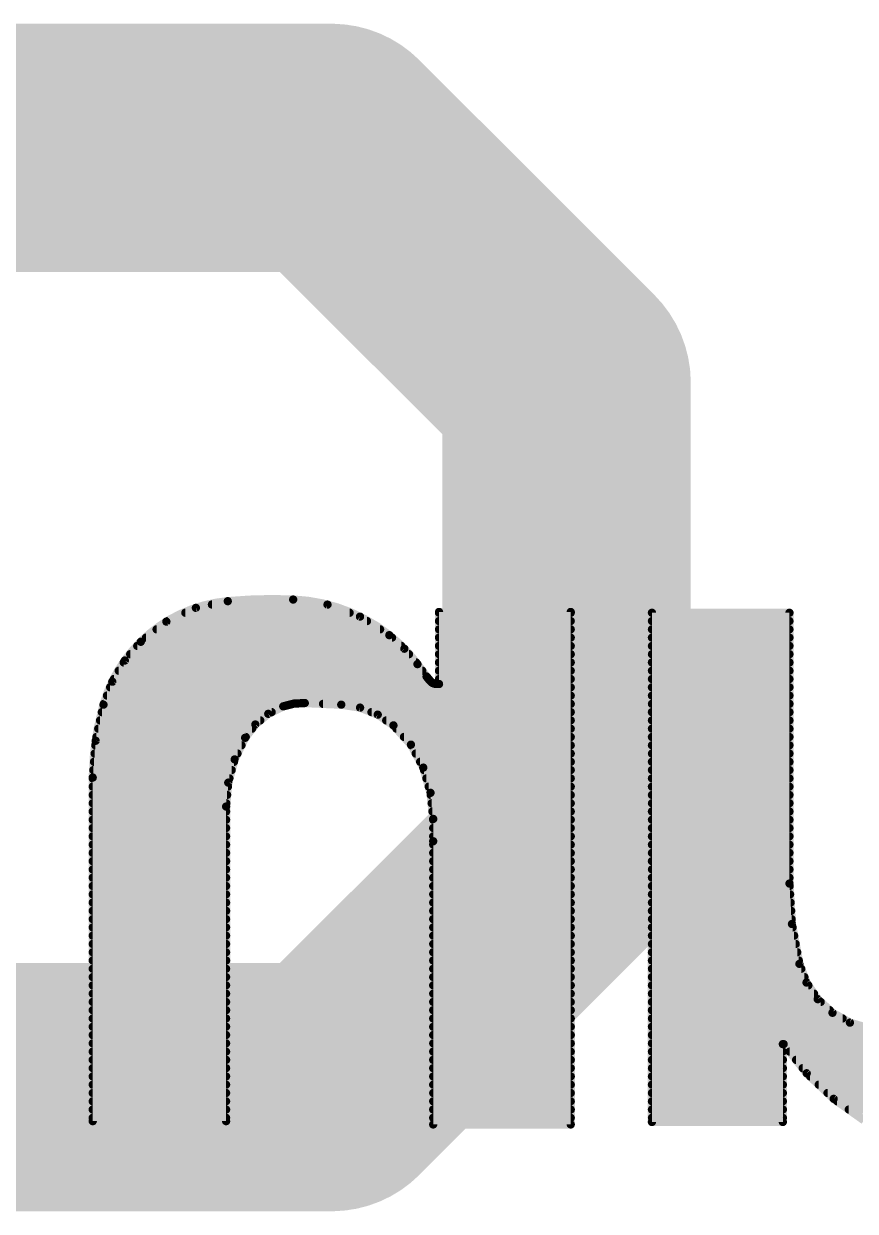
# Model space of a CAD drawing. Extents: x -3.8 to 55.5, y -10.2 to 68.5.
# Drawn here: x 24.818 to 27.367, y 32.937 to 36.58 of the extents above; entities that cross this region are included whole.
import ezdxf

# ---------------------------------------------------------------- set-up
doc = ezdxf.new("R2010")
doc.units = 0
doc.layers.add('21', color=41, linetype='CONTINUOUS')
doc.layers.add('22', color=40, linetype='CONTINUOUS')

msp = doc.modelspace()

# ---------------------------------------------------------------- linework, layer by layer
at = {"layer": '21', "const_width": 0.762}
for points in [[(23.6006, 36.1987), (25.7614, 36.1987)], [(25.7614, 36.1987), (26.4817, 35.4784)], [(26.4817, 35.4784), (26.4817, 34.0378)], [(26.4817, 34.0378), (25.7614, 33.3176)], [(25.7614, 33.3176), (23.6006, 33.3176)]]:
    msp.add_lwpolyline(points, dxfattribs=at)
at = {"layer": '21', "const_width": 0.381}
for points in [[(25.8961, 36.3334, 1), (25.6267, 36.064)], [(25.7614, 36.0082, 1), (25.7614, 36.3892)], [(26.6722, 35.4784, 1), (26.2912, 35.4784)], [(26.347, 35.3437, 1), (26.6164, 35.6131)], [(26.6164, 33.9031, 1), (26.347, 34.1726)], [(26.2912, 34.0378, 1), (26.6722, 34.0378)], [(25.7614, 33.1271, 1), (25.7614, 33.5081)], [(25.6267, 33.4523, 1), (25.8961, 33.1829)]]:
    msp.add_lwpolyline(points, format="xyb", dxfattribs=at)
at = {"layer": '22'}
for points, const_width in [([(25.4432, 34.8082, 0.1741), (25.1765, 34.6837)], 0.0254), ([(25.3442, 34.7939, 1), (25.3468, 34.7815)], 0.0127), ([(25.3482, 34.7819, 1), (25.3428, 34.7934)], 0.0127), ([(25.3946, 34.8043, 1), (25.3946, 34.7917)], 0.0127), ([(25.6438, 34.8132, 0.0335), (25.4432, 34.8082)], 0.0254), ([(25.443, 34.8145, 1), (25.4434, 34.8019)], 0.0127), ([(25.4426, 34.8145, 1), (25.4438, 34.8019)], 0.0127), ([(25.4445, 34.802, 1), (25.4419, 34.8144)], 0.0127), ([(25.4438, 34.8019, 1), (25.4426, 34.8145)], 0.0127), ([(25.6447, 34.8195, 1), (25.6429, 34.8069)], 0.0127), ([(25.9385, 34.704, 0.1577), (25.6438, 34.8132)], 0.0254), ([(25.6441, 34.8195, 1), (25.6435, 34.8069)], 0.0127), ([(25.6435, 34.8069, 1), (25.6441, 34.8195)], 0.0127), ([(25.644, 34.8069, 1), (25.6436, 34.8195)], 0.0127), ([(25.7512, 34.8037, 1), (25.7468, 34.7918)], 0.0127), ([(25.747, 34.7917, 1), (25.747, 34.8043)], 0.0127), ([(25.748, 34.7914, 1), (25.7499, 34.804)], 0.0127), ([(25.2523, 34.7512, 1), (25.2577, 34.7397)], 0.0127), ([(25.2589, 34.7404, 1), (25.2511, 34.7504)], 0.0127), ([(25.2588, 34.7535, 1), (25.2588, 34.7409)], 0.0127), ([(25.3132, 34.779, 1), (25.3132, 34.7663)], 0.0127), ([(25.8167, 34.7663, 1), (25.8167, 34.779)], 0.0127), ([(25.852, 34.7661, 1), (25.8452, 34.7554)], 0.0127), ([(25.8464, 34.7548, 1), (25.8508, 34.7667)], 0.0127), ([(25.8701, 34.7409, 1), (25.8701, 34.7535)], 0.0127), ([(26.0973, 34.7751, 1), (26.0846, 34.7751)], 0.0127), ([(26.0973, 34.7751, 1), (26.0846, 34.7751)], 0.0127), ([(26.0909, 34.779, 1), (26.0909, 34.7663)], 0.0127), ([(26.0909, 34.7814, 1), (26.0909, 34.7688)], 0.0127), ([(26.0909, 34.7814, 1), (26.0909, 34.7688)], 0.0127), ([(26.0909, 34.7535, 1), (26.0909, 34.7409)], 0.0127), ([(26.5011, 34.7751, 1), (26.4884, 34.7751)], 0.0127), ([(26.5011, 34.7751, 1), (26.4884, 34.7751)], 0.0127), ([(26.4947, 34.7688, 1), (26.4947, 34.7814)], 0.0127), ([(26.4947, 34.7688, 1), (26.4947, 34.7814)], 0.0127), ([(26.4947, 34.7663, 1), (26.4947, 34.779)], 0.0127), ([(26.4947, 34.7409, 1), (26.4947, 34.7535)], 0.0127), ([(26.7501, 34.7726, 1), (26.7373, 34.7726)], 0.0127), ([(26.7437, 34.779, 1), (26.7437, 34.7663)], 0.0127), ([(26.7437, 34.7535, 1), (26.7437, 34.7409)], 0.0127), ([(27.1717, 34.7726, 1), (27.159, 34.7726)], 0.0127), ([(27.1653, 34.7663, 1), (27.1653, 34.779)], 0.0127), ([(27.1653, 34.7409, 1), (27.1653, 34.7535)], 0.0127), ([(25.2249, 34.7281, 1), (25.2249, 34.7155)], 0.0127), ([(25.9103, 34.7155, 1), (25.9103, 34.7281)], 0.0127), ([(26.0909, 34.7281, 1), (26.0909, 34.7155)], 0.0127), ([(26.4947, 34.7155, 1), (26.4947, 34.7281)], 0.0127), ([(26.7437, 34.7281, 1), (26.7437, 34.7155)], 0.0127), ([(27.1653, 34.7155, 1), (27.1653, 34.7281)], 0.0127), ([(25.1765, 34.6837, 0.1281), (25.0622, 34.4907)], 0.0254), ([(25.1657, 34.6773, 1), (25.1657, 34.6647)], 0.0127), ([(25.1726, 34.6887, 1), (25.1804, 34.6787)], 0.0127), ([(25.172, 34.6882, 1), (25.181, 34.6792)], 0.0127), ([(25.1813, 34.6796, 1), (25.1717, 34.6878)], 0.0127), ([(25.181, 34.6792, 1), (25.172, 34.6882)], 0.0127), ([(25.1926, 34.7028, 1), (25.1926, 34.6901)], 0.0127), ([(25.9428, 34.7087, 1), (25.9342, 34.6993)], 0.0127), ([(26.0248, 34.6151, 0.0664), (25.9385, 34.704)], 0.0254), ([(25.9424, 34.709, 1), (25.9346, 34.699)], 0.0127), ([(25.9346, 34.699, 1), (25.9424, 34.709)], 0.0127), ([(25.9351, 34.6986, 1), (25.9419, 34.7094)], 0.0127), ([(25.9469, 34.6901, 1), (25.9469, 34.7028)], 0.0127), ([(25.9751, 34.6647, 1), (25.9751, 34.6773)], 0.0127), ([(26.0909, 34.7028, 1), (26.0909, 34.6901)], 0.0127), ([(26.0909, 34.6773, 1), (26.0909, 34.6647)], 0.0127), ([(26.4947, 34.6901, 1), (26.4947, 34.7028)], 0.0127), ([(26.4947, 34.6647, 1), (26.4947, 34.6773)], 0.0127), ([(26.7437, 34.7028, 1), (26.7437, 34.6901)], 0.0127), ([(26.7437, 34.6773, 1), (26.7437, 34.6647)], 0.0127), ([(27.1653, 34.6901, 1), (27.1653, 34.7028)], 0.0127), ([(27.1653, 34.6647, 1), (27.1653, 34.6773)], 0.0127), ([(25.1441, 34.6519, 1), (25.1441, 34.6393)], 0.0127), ([(25.9894, 34.6665, 1), (25.9798, 34.6583)], 0.0127), ([(25.9803, 34.6577, 1), (25.9889, 34.6671)], 0.0127), ([(25.9989, 34.6393, 1), (25.9989, 34.6519)], 0.0127), ([(26.0909, 34.6519, 1), (26.0909, 34.6393)], 0.0127), ([(26.4947, 34.6393, 1), (26.4947, 34.6519)], 0.0127), ([(26.7437, 34.6519, 1), (26.7437, 34.6393)], 0.0127), ([(27.1653, 34.6393, 1), (27.1653, 34.6519)], 0.0127), ([(25.1241, 34.6266, 1), (25.1241, 34.6139)], 0.0127), ([(25.1228, 34.6303, 1), (25.1324, 34.6221)], 0.0127), ([(25.1331, 34.6229, 1), (25.1221, 34.6294)], 0.0127), ([(26.0299, 34.6189, 1), (26.0197, 34.6113)], 0.0127), ([(26.0528, 34.577, 0.0022), (26.0248, 34.6151)], 0.0254), ([(26.0299, 34.6189, 1), (26.0197, 34.6113)], 0.0127), ([(26.0197, 34.6113, 1), (26.0299, 34.6189)], 0.0127), ([(26.02, 34.611, 1), (26.0296, 34.6192)], 0.0127), ([(26.0205, 34.6139, 1), (26.0205, 34.6266)], 0.0127), ([(26.0909, 34.6266, 1), (26.0909, 34.6139)], 0.0127), ([(26.4947, 34.6139, 1), (26.4947, 34.6266)], 0.0127), ([(26.7437, 34.6266, 1), (26.7437, 34.6139)], 0.0127), ([(27.1653, 34.6139, 1), (27.1653, 34.6266)], 0.0127), ([(25.0951, 34.559, 1), (25.0832, 34.5635)], 0.0127), ([(25.094, 34.5757, 1), (25.094, 34.5631)], 0.0127), ([(25.109, 34.6011, 1), (25.109, 34.5885)], 0.0127), ([(26.0397, 34.5885, 1), (26.0397, 34.6011)], 0.0127), ([(26.0577, 34.5811, 1), (26.0479, 34.5729)], 0.0127), ([(26.0528, 34.577, 0.0333), (26.0655, 34.5618)], 0.0254), ([(26.0579, 34.5807, 1), (26.0477, 34.5733)], 0.0127), ([(26.0477, 34.5732, 1), (26.0579, 34.5808)], 0.0127), ([(26.0477, 34.5733, 1), (26.0579, 34.5807)], 0.0127), ([(26.0592, 34.5631, 1), (26.0592, 34.5757)], 0.0127), ([(26.0691, 34.567, 1), (26.0619, 34.5566)], 0.0127), ([(26.0655, 34.5618, 0.205), (26.0833, 34.5542)], 0.0254), ([(26.0701, 34.5662, 1), (26.0609, 34.5574)], 0.0127), ([(26.0909, 34.6011, 1), (26.0909, 34.5885)], 0.0127), ([(26.0909, 34.5757, 1), (26.0909, 34.5631)], 0.0127), ([(26.4947, 34.5885, 1), (26.4947, 34.6011)], 0.0127), ([(26.4947, 34.5631, 1), (26.4947, 34.5757)], 0.0127), ([(26.7437, 34.6011, 1), (26.7437, 34.5885)], 0.0127), ([(26.7437, 34.5757, 1), (26.7437, 34.5631)], 0.0127), ([(27.1653, 34.5885, 1), (27.1653, 34.6011)], 0.0127), ([(27.1653, 34.5631, 1), (27.1653, 34.5757)], 0.0127), ([(25.0826, 34.5504, 1), (25.0826, 34.5377)], 0.0127), ([(25.0837, 34.5645, 1), (25.0946, 34.558)], 0.0127), ([(26.0606, 34.5577, 1), (26.0704, 34.5659)], 0.0127), ([(26.0609, 34.5574, 1), (26.0701, 34.5662)], 0.0127), ([(26.0749, 34.5624, 1), (26.0724, 34.55)], 0.0127), ([(26.07, 34.551, 1), (26.0772, 34.5614)], 0.0127), ([(26.0833, 34.5605, 1), (26.0833, 34.5479)], 0.0127), ([(26.0833, 34.5605, 1), (26.0833, 34.5479)], 0.0127), ([(26.082, 34.548, 1), (26.0846, 34.5604)], 0.0127), ([(26.0833, 34.5479, 1), (26.0833, 34.5605)], 0.0127), ([(26.0846, 34.5542, 1), (26.0973, 34.5542)], 0.0127), ([(26.0846, 34.5542, 1), (26.0973, 34.5542)], 0.0127), ([(26.0909, 34.5479, 1), (26.0909, 34.5605)], 0.0127), ([(26.0909, 34.5479, 1), (26.0909, 34.5605)], 0.0127), ([(26.4947, 34.5377, 1), (26.4947, 34.5504)], 0.0127), ([(26.7437, 34.5504, 1), (26.7437, 34.5377)], 0.0127), ([(27.1653, 34.5377, 1), (27.1653, 34.5504)], 0.0127), ([(25.0622, 34.4907, 0.0668), (25.0292, 34.2671)], 0.0254), ([(25.0684, 34.4894, 1), (25.056, 34.492)], 0.0127), ([(25.0683, 34.4889, 1), (25.0561, 34.4925)], 0.0127), ([(25.0632, 34.4995, 1), (25.0632, 34.4869)], 0.0127), ([(25.0729, 34.5249, 1), (25.0729, 34.5123)], 0.0127), ([(25.6794, 34.4957, 0.0992), (25.6134, 34.4856)], 0.0254), ([(25.6456, 34.5003, 1), (25.6462, 34.4876)], 0.0127), ([(25.6431, 34.4869, 1), (25.6431, 34.4995)], 0.0127), ([(25.6475, 34.4878, 1), (25.6443, 34.5001)], 0.0127), ([(25.6797, 34.502, 1), (25.6791, 34.4894)], 0.0127), ([(25.6794, 34.4957, 0.0006), (25.7912, 34.4907)], 0.0254), ([(25.6797, 34.502, 1), (25.6791, 34.4894)], 0.0127), ([(25.6797, 34.4894, 1), (25.6791, 34.502)], 0.0127), ([(25.6791, 34.4894, 1), (25.6797, 34.502)], 0.0127), ([(25.7353, 34.4995, 1), (25.7353, 34.4869)], 0.0127), ([(25.7922, 34.497, 1), (25.7902, 34.4844)], 0.0127), ([(25.9512, 34.4272, 0.1688), (25.7912, 34.4907)], 0.0254), ([(25.7915, 34.497, 1), (25.7909, 34.4844)], 0.0127), ([(25.7909, 34.4844, 1), (25.7915, 34.497)], 0.0127), ([(25.7909, 34.4844, 1), (25.7915, 34.497)], 0.0127), ([(26.4947, 34.5123, 1), (26.4947, 34.5249)], 0.0127), ([(26.4947, 34.4869, 1), (26.4947, 34.4995)], 0.0127), ([(26.7437, 34.5249, 1), (26.7437, 34.5123)], 0.0127), ([(26.7437, 34.4995, 1), (26.7437, 34.4869)], 0.0127), ([(27.1653, 34.5123, 1), (27.1653, 34.5249)], 0.0127), ([(27.1653, 34.4869, 1), (27.1653, 34.4995)], 0.0127), ([(25.0572, 34.4742, 1), (25.0572, 34.4615)], 0.0127), ([(25.0563, 34.493, 1), (25.0681, 34.4884)], 0.0127), ([(25.0561, 34.4925, 1), (25.0683, 34.4889)], 0.0127), ([(25.6134, 34.4856, 0.1719), (25.4965, 34.3891)], 0.0254), ([(25.5646, 34.4683, 1), (25.5702, 34.457)], 0.0127), ([(25.5714, 34.4577, 1), (25.5634, 34.4675)], 0.0127), ([(25.5777, 34.4615, 1), (25.5777, 34.4742)], 0.0127), ([(25.6118, 34.4918, 1), (25.615, 34.4794)], 0.0127), ([(25.6112, 34.4916, 1), (25.6156, 34.4796)], 0.0127), ([(25.6162, 34.4799, 1), (25.6106, 34.4913)], 0.0127), ([(25.6156, 34.4796, 1), (25.6112, 34.4916)], 0.0127), ([(25.8512, 34.4876, 1), (25.8465, 34.4758)], 0.0127), ([(25.8479, 34.4754, 1), (25.8498, 34.488)], 0.0127), ([(25.8839, 34.4742, 1), (25.8839, 34.4615)], 0.0127), ([(25.9067, 34.4654, 1), (25.8995, 34.4549)], 0.0127), ([(25.9007, 34.4543, 1), (25.9054, 34.4661)], 0.0127), ([(26.4947, 34.4615, 1), (26.4947, 34.4742)], 0.0127), ([(26.7437, 34.4742, 1), (26.7437, 34.4615)], 0.0127), ([(27.1653, 34.4615, 1), (27.1653, 34.4742)], 0.0127), ([(25.0462, 34.4233, 1), (25.0462, 34.4107)], 0.0127), ([(25.0517, 34.4487, 1), (25.0517, 34.4361)], 0.0127), ([(25.5179, 34.4107, 1), (25.5179, 34.4233)], 0.0127), ([(25.5237, 34.4348, 1), (25.5318, 34.425)], 0.0127), ([(25.5328, 34.426, 1), (25.5227, 34.4338)], 0.0127), ([(25.5429, 34.4361, 1), (25.5429, 34.4487)], 0.0127), ([(25.929, 34.4487, 1), (25.929, 34.4361)], 0.0127), ([(25.9559, 34.4315, 1), (25.9465, 34.4229)], 0.0127), ([(26.0426, 34.2976, 0.1229), (25.9512, 34.4272)], 0.0254), ([(25.9553, 34.432, 1), (25.9471, 34.4224)], 0.0127), ([(25.9471, 34.4224, 1), (25.9553, 34.432)], 0.0127), ([(25.9476, 34.422, 1), (25.9548, 34.4324)], 0.0127), ([(25.9604, 34.4233, 1), (25.9604, 34.4107)], 0.0127), ([(26.4947, 34.4361, 1), (26.4947, 34.4487)], 0.0127), ([(26.4947, 34.4107, 1), (26.4947, 34.4233)], 0.0127), ([(26.7437, 34.4487, 1), (26.7437, 34.4361)], 0.0127), ([(26.7437, 34.4233, 1), (26.7437, 34.4107)], 0.0127), ([(27.1653, 34.4361, 1), (27.1653, 34.4487)], 0.0127), ([(27.1653, 34.4107, 1), (27.1653, 34.4233)], 0.0127), ([(25.0446, 34.3795, 1), (25.0319, 34.3805)], 0.0127), ([(25.0407, 34.398, 1), (25.0407, 34.3853)], 0.0127), ([(25.4965, 34.3891, 0.136), (25.4381, 34.1782)], 0.0254), ([(25.4915, 34.393, 1), (25.5015, 34.3852)], 0.0127), ([(25.4911, 34.3924, 1), (25.5019, 34.3858)], 0.0127), ([(25.5022, 34.3863, 1), (25.4908, 34.3919)], 0.0127), ([(25.5019, 34.3858, 1), (25.4911, 34.3924)], 0.0127), ([(25.4984, 34.3853, 1), (25.4984, 34.398)], 0.0127), ([(25.9835, 34.398, 1), (25.9835, 34.3853)], 0.0127), ([(26.4947, 34.3853, 1), (26.4947, 34.398)], 0.0127), ([(26.7437, 34.398, 1), (26.7437, 34.3853)], 0.0127), ([(27.1653, 34.3853, 1), (27.1653, 34.398)], 0.0127), ([(25.0371, 34.3725, 1), (25.0371, 34.3599)], 0.0127), ([(25.032, 34.3813, 1), (25.0444, 34.3787)], 0.0127), ([(25.4854, 34.3599, 1), (25.4854, 34.3725)], 0.0127), ([(26.0105, 34.371, 1), (25.9993, 34.365)], 0.0127), ([(26.0058, 34.3725, 1), (26.0058, 34.3599)], 0.0127), ([(26.0002, 34.3638, 1), (26.0096, 34.3723)], 0.0127), ([(26.4947, 34.3599, 1), (26.4947, 34.3725)], 0.0127), ([(26.7437, 34.3725, 1), (26.7437, 34.3599)], 0.0127), ([(27.1653, 34.3599, 1), (27.1653, 34.3725)], 0.0127), ([(25.0331, 34.3218, 1), (25.0331, 34.3091)], 0.0127), ([(25.0351, 34.3471, 1), (25.0351, 34.3345)], 0.0127), ([(25.4587, 34.3255, 1), (25.4701, 34.3199)], 0.0127), ([(25.4705, 34.321, 1), (25.4583, 34.3244)], 0.0127), ([(25.4624, 34.3091, 1), (25.4624, 34.3218)], 0.0127), ([(25.4731, 34.3345, 1), (25.4731, 34.3471)], 0.0127), ([(26.0194, 34.3471, 1), (26.0194, 34.3345)], 0.0127), ([(26.0331, 34.3218, 1), (26.0331, 34.3091)], 0.0127), ([(26.4947, 34.3345, 1), (26.4947, 34.3471)], 0.0127), ([(26.4947, 34.3091, 1), (26.4947, 34.3218)], 0.0127), ([(26.7437, 34.3471, 1), (26.7437, 34.3345)], 0.0127), ([(26.7437, 34.3218, 1), (26.7437, 34.3091)], 0.0127), ([(27.1653, 34.3345, 1), (27.1653, 34.3471)], 0.0127), ([(27.1653, 34.3091, 1), (27.1653, 34.3218)], 0.0127), ([(25.031, 34.2963, 1), (25.031, 34.2837)], 0.0127), ([(25.4553, 34.2837, 1), (25.4553, 34.2963)], 0.0127), ([(26.0487, 34.2994, 1), (26.0365, 34.2958)], 0.0127), ([(26.0731, 34.1401, 0.0895), (26.0426, 34.2976)], 0.0254), ([(26.0485, 34.2999, 1), (26.0367, 34.2953)], 0.0127), ([(26.0367, 34.2953, 1), (26.0485, 34.2999)], 0.0127), ([(26.037, 34.2946, 1), (26.0482, 34.3006)], 0.0127), ([(26.0448, 34.2963, 1), (26.0448, 34.2837)], 0.0127), ([(26.4947, 34.2837, 1), (26.4947, 34.2963)], 0.0127), ([(26.7437, 34.2963, 1), (26.7437, 34.2837)], 0.0127), ([(27.1653, 34.2837, 1), (27.1653, 34.2963)], 0.0127), ([(25.0356, 34.2671, 1), (25.0228, 34.2671)], 0.0127), ([(25.0356, 34.2671, 1), (25.0228, 34.2671)], 0.0127), ([(25.0292, 34.2709, 1), (25.0292, 34.2583)], 0.0127), ([(25.0229, 34.2676, 1), (25.0355, 34.2666)], 0.0127), ([(25.0229, 34.2672, 1), (25.0355, 34.267)], 0.0127), ([(25.0292, 34.2456, 1), (25.0292, 34.2329)], 0.0127), ([(25.4386, 34.2533, 1), (25.4508, 34.2499)], 0.0127), ([(25.451, 34.2511, 1), (25.4384, 34.2522)], 0.0127), ([(25.4436, 34.2329, 1), (25.4436, 34.2456)], 0.0127), ([(25.4483, 34.2583, 1), (25.4483, 34.2709)], 0.0127), ([(26.0521, 34.2709, 1), (26.0521, 34.2583)], 0.0127), ([(26.0594, 34.2456, 1), (26.0594, 34.2329)], 0.0127), ([(26.4947, 34.2583, 1), (26.4947, 34.2709)], 0.0127), ([(26.4947, 34.2329, 1), (26.4947, 34.2456)], 0.0127), ([(26.7437, 34.2709, 1), (26.7437, 34.2583)], 0.0127), ([(26.7437, 34.2456, 1), (26.7437, 34.2329)], 0.0127), ([(27.1653, 34.2583, 1), (27.1653, 34.2709)], 0.0127), ([(27.1653, 34.2329, 1), (27.1653, 34.2456)], 0.0127), ([(25.0292, 34.2201, 1), (25.0292, 34.2075)], 0.0127), ([(25.4413, 34.2075, 1), (25.4413, 34.2201)], 0.0127), ([(26.0712, 34.2209, 1), (26.0586, 34.2196)], 0.0127), ([(26.0588, 34.2185, 1), (26.071, 34.222)], 0.0127), ([(26.0656, 34.2201, 1), (26.0656, 34.2075)], 0.0127), ([(26.4947, 34.2075, 1), (26.4947, 34.2201)], 0.0127), ([(26.7437, 34.2201, 1), (26.7437, 34.2075)], 0.0127), ([(27.1653, 34.2075, 1), (27.1653, 34.2201)], 0.0127), ([(25.0292, 34.1947, 1), (25.0292, 34.1821)], 0.0127), ([(25.0292, 34.1694, 1), (25.0292, 34.1567)], 0.0127), ([(25.4445, 34.1782, 1), (25.4318, 34.1782)], 0.0127), ([(25.4445, 34.1782, 1), (25.4318, 34.1782)], 0.0127), ([(25.4318, 34.1788, 1), (25.4444, 34.1776)], 0.0127), ([(25.4318, 34.1782, 1), (25.4444, 34.1782)], 0.0127), ([(25.4381, 34.1567, 1), (25.4381, 34.1694)], 0.0127), ([(25.439, 34.1821, 1), (25.439, 34.1947)], 0.0127), ([(26.0682, 34.1947, 1), (26.0682, 34.1821)], 0.0127), ([(26.0708, 34.1694, 1), (26.0708, 34.1567)], 0.0127), ([(26.4947, 34.1821, 1), (26.4947, 34.1947)], 0.0127), ([(26.4947, 34.1567, 1), (26.4947, 34.1694)], 0.0127), ([(26.7437, 34.1947, 1), (26.7437, 34.1821)], 0.0127), ([(26.7437, 34.1694, 1), (26.7437, 34.1567)], 0.0127), ([(27.1653, 34.1821, 1), (27.1653, 34.1947)], 0.0127), ([(27.1653, 34.1567, 1), (27.1653, 34.1694)], 0.0127), ([(25.0292, 34.1439, 1), (25.0292, 34.1313)], 0.0127), ([(25.4381, 34.1313, 1), (25.4381, 34.1439)], 0.0127), ([(26.0795, 34.1401, 1), (26.0667, 34.1401)], 0.0127), ([(26.0731, 34.0716, 0.0064), (26.0731, 34.1401)], 0.0254), ([(26.0794, 34.1402, 1), (26.0668, 34.14)], 0.0127), ([(26.0731, 34.1439, 1), (26.0731, 34.1313)], 0.0127), ([(26.0668, 34.1395, 1), (26.0794, 34.1407)], 0.0127), ([(26.0668, 34.14, 1), (26.0794, 34.1402)], 0.0127), ([(26.4947, 34.1313, 1), (26.4947, 34.1439)], 0.0127), ([(26.7437, 34.1439, 1), (26.7437, 34.1313)], 0.0127), ([(27.1653, 34.1313, 1), (27.1653, 34.1439)], 0.0127), ([(25.0292, 34.1185, 1), (25.0292, 34.1059)], 0.0127), ([(25.0292, 34.0932, 1), (25.0292, 34.0805)], 0.0127), ([(25.4381, 34.1059, 1), (25.4381, 34.1185)], 0.0127), ([(25.4381, 34.0805, 1), (25.4381, 34.0932)], 0.0127), ([(26.0731, 34.1185, 1), (26.0731, 34.1059)], 0.0127), ([(26.0731, 34.0932, 1), (26.0731, 34.0805)], 0.0127), ([(26.4947, 34.1059, 1), (26.4947, 34.1185)], 0.0127), ([(26.4947, 34.0805, 1), (26.4947, 34.0932)], 0.0127), ([(26.7437, 34.1185, 1), (26.7437, 34.1059)], 0.0127), ([(26.7437, 34.0932, 1), (26.7437, 34.0805)], 0.0127), ([(27.1653, 34.1059, 1), (27.1653, 34.1185)], 0.0127), ([(27.1653, 34.0805, 1), (27.1653, 34.0932)], 0.0127), ([(25.0292, 34.0677, 1), (25.0292, 34.0551)], 0.0127), ([(25.4381, 34.0551, 1), (25.4381, 34.0677)], 0.0127), ([(26.0795, 34.0716, 1), (26.0667, 34.0716)], 0.0127), ([(26.0668, 34.0717, 1), (26.0794, 34.0715)], 0.0127), ([(26.0731, 34.0677, 1), (26.0731, 34.0551)], 0.0127), ([(26.4947, 34.0551, 1), (26.4947, 34.0677)], 0.0127), ([(26.7437, 34.0677, 1), (26.7437, 34.0551)], 0.0127), ([(27.1653, 34.0551, 1), (27.1653, 34.0677)], 0.0127), ([(25.0292, 34.0423, 1), (25.0292, 34.0297)], 0.0127), ([(25.4381, 34.0297, 1), (25.4381, 34.0423)], 0.0127), ([(26.0731, 34.0423, 1), (26.0731, 34.0297)], 0.0127), ([(26.4947, 34.0297, 1), (26.4947, 34.0423)], 0.0127), ([(26.7437, 34.0423, 1), (26.7437, 34.0297)], 0.0127), ([(27.1653, 34.0297, 1), (27.1653, 34.0423)], 0.0127), ([(25.0292, 34.017, 1), (25.0292, 34.0043)], 0.0127), ([(25.0292, 33.9915, 1), (25.0292, 33.9789)], 0.0127), ([(25.4381, 34.0043, 1), (25.4381, 34.017)], 0.0127), ([(25.4381, 33.9789, 1), (25.4381, 33.9915)], 0.0127), ([(26.0731, 34.017, 1), (26.0731, 34.0043)], 0.0127), ([(26.0731, 33.9915, 1), (26.0731, 33.9789)], 0.0127), ([(26.4947, 34.0043, 1), (26.4947, 34.017)], 0.0127), ([(26.4947, 33.9789, 1), (26.4947, 33.9915)], 0.0127), ([(26.7437, 34.017, 1), (26.7437, 34.0043)], 0.0127), ([(26.7437, 33.9915, 1), (26.7437, 33.9789)], 0.0127), ([(27.1653, 34.0043, 1), (27.1653, 34.017)], 0.0127), ([(27.1653, 33.9789, 1), (27.1653, 33.9915)], 0.0127), ([(25.0292, 33.9661, 1), (25.0292, 33.9535)], 0.0127), ([(25.4381, 33.9535, 1), (25.4381, 33.9661)], 0.0127), ([(26.0731, 33.9661, 1), (26.0731, 33.9535)], 0.0127), ([(26.4947, 33.9535, 1), (26.4947, 33.9661)], 0.0127), ([(26.7437, 33.9661, 1), (26.7437, 33.9535)], 0.0127), ([(27.1716, 33.9424, 1), (27.159, 33.9416)], 0.0127), ([(27.1653, 33.9535, 1), (27.1653, 33.9661)], 0.0127), ([(25.0292, 33.9408, 1), (25.0292, 33.9281)], 0.0127), ([(25.0292, 33.9153, 1), (25.0292, 33.9027)], 0.0127), ([(25.4381, 33.9281, 1), (25.4381, 33.9408)], 0.0127), ([(25.4381, 33.9027, 1), (25.4381, 33.9153)], 0.0127), ([(26.0731, 33.9408, 1), (26.0731, 33.9281)], 0.0127), ([(26.0731, 33.9153, 1), (26.0731, 33.9027)], 0.0127), ([(26.4947, 33.9281, 1), (26.4947, 33.9408)], 0.0127), ([(26.4947, 33.9027, 1), (26.4947, 33.9153)], 0.0127), ([(26.7437, 33.9408, 1), (26.7437, 33.9281)], 0.0127), ([(26.7437, 33.9153, 1), (26.7437, 33.9027)], 0.0127), ([(27.159, 33.942, 1), (27.1717, 33.942)], 0.0127), ([(27.1658, 33.9281, 1), (27.1658, 33.9408)], 0.0127), ([(27.1673, 33.9027, 1), (27.1673, 33.9153)], 0.0127), ([(25.0292, 33.8899, 1), (25.0292, 33.8773)], 0.0127), ([(25.4381, 33.8773, 1), (25.4381, 33.8899)], 0.0127), ([(26.0731, 33.8899, 1), (26.0731, 33.8773)], 0.0127), ([(26.4947, 33.8773, 1), (26.4947, 33.8899)], 0.0127), ([(26.7437, 33.8899, 1), (26.7437, 33.8773)], 0.0127), ([(27.1689, 33.8773, 1), (27.1689, 33.8899)], 0.0127), ([(25.0292, 33.8646, 1), (25.0292, 33.8519)], 0.0127), ([(25.0292, 33.8391, 1), (25.0292, 33.8265)], 0.0127), ([(25.4381, 33.8519, 1), (25.4381, 33.8646)], 0.0127), ([(25.4381, 33.8265, 1), (25.4381, 33.8391)], 0.0127), ([(26.0731, 33.8646, 1), (26.0731, 33.8519)], 0.0127), ([(26.0731, 33.8391, 1), (26.0731, 33.8265)], 0.0127), ([(26.4947, 33.8519, 1), (26.4947, 33.8646)], 0.0127), ([(26.4947, 33.8265, 1), (26.4947, 33.8391)], 0.0127), ([(26.7437, 33.8646, 1), (26.7437, 33.8519)], 0.0127), ([(26.7437, 33.8391, 1), (26.7437, 33.8265)], 0.0127), ([(27.1705, 33.8519, 1), (27.1705, 33.8646)], 0.0127), ([(27.172, 33.8265, 1), (27.172, 33.8391)], 0.0127), ([(25.0292, 33.8137, 1), (25.0292, 33.8011)], 0.0127), ([(25.4381, 33.8011, 1), (25.4381, 33.8137)], 0.0127), ([(26.0731, 33.8137, 1), (26.0731, 33.8011)], 0.0127), ([(26.4947, 33.8011, 1), (26.4947, 33.8137)], 0.0127), ([(26.7437, 33.8137, 1), (26.7437, 33.8011)], 0.0127), ([(27.1792, 33.819, 1), (27.1667, 33.8167)], 0.0127), ([(27.1666, 33.8175, 1), (27.1793, 33.8183)], 0.0127), ([(27.1749, 33.8011, 1), (27.1749, 33.8137)], 0.0127), ([(25.0292, 33.7884, 1), (25.0292, 33.7757)], 0.0127), ([(25.4381, 33.7757, 1), (25.4381, 33.7884)], 0.0127), ([(26.0731, 33.7884, 1), (26.0731, 33.7757)], 0.0127), ([(26.4947, 33.7757, 1), (26.4947, 33.7884)], 0.0127), ([(26.7437, 33.7884, 1), (26.7437, 33.7757)], 0.0127), ([(27.1797, 33.7757, 1), (27.1797, 33.7884)], 0.0127), ([(25.0292, 33.7629, 1), (25.0292, 33.7503)], 0.0127), ([(25.0292, 33.7375, 1), (25.0292, 33.7249)], 0.0127), ([(25.4381, 33.7503, 1), (25.4381, 33.7629)], 0.0127), ([(25.4381, 33.7249, 1), (25.4381, 33.7375)], 0.0127), ([(26.0731, 33.7629, 1), (26.0731, 33.7503)], 0.0127), ([(26.0731, 33.7375, 1), (26.0731, 33.7249)], 0.0127), ([(26.4947, 33.7503, 1), (26.4947, 33.7629)], 0.0127), ([(26.4947, 33.7249, 1), (26.4947, 33.7375)], 0.0127), ([(26.7437, 33.7629, 1), (26.7437, 33.7503)], 0.0127), ([(26.7437, 33.7375, 1), (26.7437, 33.7249)], 0.0127), ([(27.1844, 33.7503, 1), (27.1844, 33.7629)], 0.0127), ([(27.1891, 33.7249, 1), (27.1891, 33.7375)], 0.0127), ([(25.0292, 33.7122, 1), (25.0292, 33.6995)], 0.0127), ([(25.4381, 33.6995, 1), (25.4381, 33.7122)], 0.0127), ([(26.0731, 33.7122, 1), (26.0731, 33.6995)], 0.0127), ([(26.4947, 33.6995, 1), (26.4947, 33.7122)], 0.0127), ([(26.7437, 33.7122, 1), (26.7437, 33.6995)], 0.0127), ([(27.2017, 33.6979, 1), (27.1899, 33.6933)], 0.0127), ([(27.1896, 33.6944, 1), (27.202, 33.6968)], 0.0127), ([(27.1939, 33.6995, 1), (27.1939, 33.7122)], 0.0127), ([(25.0292, 33.6867, 1), (25.0292, 33.6741)], 0.0127), ([(25.0292, 33.6613, 1), (25.0292, 33.6487)], 0.0127), ([(25.4381, 33.6741, 1), (25.4381, 33.6867)], 0.0127), ([(25.4381, 33.6487, 1), (25.4381, 33.6613)], 0.0127), ([(26.0731, 33.6867, 1), (26.0731, 33.6741)], 0.0127), ([(26.0731, 33.6613, 1), (26.0731, 33.6487)], 0.0127), ([(26.4947, 33.6741, 1), (26.4947, 33.6867)], 0.0127), ([(26.4947, 33.6487, 1), (26.4947, 33.6613)], 0.0127), ([(26.7437, 33.6867, 1), (26.7437, 33.6741)], 0.0127), ([(26.7437, 33.6613, 1), (26.7437, 33.6487)], 0.0127), ([(27.2016, 33.6741, 1), (27.2016, 33.6867)], 0.0127), ([(27.2112, 33.6487, 1), (27.2112, 33.6613)], 0.0127), ([(25.0292, 33.636, 1), (25.0292, 33.6233)], 0.0127), ([(25.4381, 33.6233, 1), (25.4381, 33.636)], 0.0127), ([(26.0731, 33.636, 1), (26.0731, 33.6233)], 0.0127), ([(26.4947, 33.6233, 1), (26.4947, 33.636)], 0.0127), ([(26.7437, 33.636, 1), (26.7437, 33.6233)], 0.0127), ([(27.2229, 33.6417, 1), (27.2123, 33.6346)], 0.0127), ([(27.2117, 33.6359, 1), (27.2235, 33.6404)], 0.0127), ([(27.2233, 33.6233, 1), (27.2233, 33.636)], 0.0127), ([(25.0292, 33.6105, 1), (25.0292, 33.5979)], 0.0127), ([(25.0292, 33.5851, 1), (25.0292, 33.5725)], 0.0127), ([(25.4381, 33.5979, 1), (25.4381, 33.6105)], 0.0127), ([(25.4381, 33.5725, 1), (25.4381, 33.5851)], 0.0127), ([(26.0731, 33.6105, 1), (26.0731, 33.5979)], 0.0127), ([(26.0731, 33.5851, 1), (26.0731, 33.5725)], 0.0127), ([(26.4947, 33.5979, 1), (26.4947, 33.6105)], 0.0127), ([(26.4947, 33.5725, 1), (26.4947, 33.5851)], 0.0127), ([(26.7437, 33.6105, 1), (26.7437, 33.5979)], 0.0127), ([(26.7437, 33.5851, 1), (26.7437, 33.5725)], 0.0127), ([(27.2405, 33.5979, 1), (27.2405, 33.6105)], 0.0127), ([(27.2563, 33.5919, 1), (27.2477, 33.5825)], 0.0127), ([(27.2467, 33.5836, 1), (27.2573, 33.5907)], 0.0127), ([(27.2611, 33.5725, 1), (27.2611, 33.5851)], 0.0127), ([(25.0292, 33.5598, 1), (25.0292, 33.5471)], 0.0127), ([(25.4381, 33.5471, 1), (25.4381, 33.5598)], 0.0127), ([(26.0731, 33.5598, 1), (26.0731, 33.5471)], 0.0127), ([(26.4947, 33.5471, 1), (26.4947, 33.5598)], 0.0127), ([(26.7437, 33.5598, 1), (26.7437, 33.5471)], 0.0127), ([(27.2886, 33.5471, 1), (27.2886, 33.5598)], 0.0127), ([(27.3003, 33.551, 1), (27.294, 33.54)], 0.0127), ([(27.2929, 33.5408, 1), (27.3015, 33.5502)], 0.0127), ([(25.0292, 33.5343, 1), (25.0292, 33.5217)], 0.0127), ([(25.4381, 33.5217, 1), (25.4381, 33.5343)], 0.0127), ([(26.0731, 33.5343, 1), (26.0731, 33.5217)], 0.0127), ([(26.4947, 33.5217, 1), (26.4947, 33.5343)], 0.0127), ([(26.7437, 33.5343, 1), (26.7437, 33.5217)], 0.0127), ([(27.3282, 33.5217, 1), (27.3282, 33.5343)], 0.0127), ([(27.3526, 33.5214, 1), (27.3488, 33.5092)], 0.0127), ([(27.3476, 33.5098, 1), (27.3538, 33.5208)], 0.0127), ([(25.0292, 33.5089, 1), (25.0292, 33.4963)], 0.0127), ([(25.0292, 33.4836, 1), (25.0292, 33.4709)], 0.0127), ([(25.4381, 33.4963, 1), (25.4381, 33.5089)], 0.0127), ([(25.4381, 33.4709, 1), (25.4381, 33.4836)], 0.0127), ([(26.0731, 33.5089, 1), (26.0731, 33.4963)], 0.0127), ([(26.0731, 33.4836, 1), (26.0731, 33.4709)], 0.0127), ([(26.4947, 33.4963, 1), (26.4947, 33.5089)], 0.0127), ([(26.4947, 33.4709, 1), (26.4947, 33.4836)], 0.0127), ([(26.7437, 33.5089, 1), (26.7437, 33.4963)], 0.0127), ([(26.7437, 33.4836, 1), (26.7437, 33.4709)], 0.0127), ([(25.0292, 33.4581, 1), (25.0292, 33.4455)], 0.0127), ([(25.4381, 33.4455, 1), (25.4381, 33.4581)], 0.0127), ([(26.0731, 33.4581, 1), (26.0731, 33.4455)], 0.0127), ([(26.4947, 33.4455, 1), (26.4947, 33.4581)], 0.0127), ([(26.7437, 33.4581, 1), (26.7437, 33.4455)], 0.0127), ([(27.1514, 33.4493, 1), (27.1386, 33.4493)], 0.0127), ([(27.145, 33.4556, 1), (27.145, 33.443)], 0.0127), ([(27.1525, 33.4532, 1), (27.1425, 33.4454)], 0.0127), ([(27.1475, 33.443, 1), (27.1475, 33.4556)], 0.0127), ([(25.0292, 33.4327, 1), (25.0292, 33.4201)], 0.0127), ([(25.0292, 33.4074, 1), (25.0292, 33.3947)], 0.0127), ([(25.4381, 33.4201, 1), (25.4381, 33.4327)], 0.0127), ([(25.4381, 33.3947, 1), (25.4381, 33.4074)], 0.0127), ([(26.0731, 33.4327, 1), (26.0731, 33.4201)], 0.0127), ([(26.0731, 33.4074, 1), (26.0731, 33.3947)], 0.0127), ([(26.4947, 33.4201, 1), (26.4947, 33.4327)], 0.0127), ([(26.4947, 33.3947, 1), (26.4947, 33.4074)], 0.0127), ([(26.7437, 33.4327, 1), (26.7437, 33.4201)], 0.0127), ([(26.7437, 33.4074, 1), (26.7437, 33.3947)], 0.0127), ([(27.145, 33.4201, 1), (27.145, 33.4327)], 0.0127), ([(27.145, 33.3947, 1), (27.145, 33.4074)], 0.0127), ([(27.1656, 33.4327, 1), (27.1656, 33.4201)], 0.0127), ([(27.1857, 33.4074, 1), (27.1857, 33.3947)], 0.0127), ([(25.0292, 33.3819, 1), (25.0292, 33.3693)], 0.0127), ([(25.4381, 33.3693, 1), (25.4381, 33.3819)], 0.0127), ([(26.0731, 33.3819, 1), (26.0731, 33.3693)], 0.0127), ([(26.4947, 33.3693, 1), (26.4947, 33.3819)], 0.0127), ([(26.7437, 33.3819, 1), (26.7437, 33.3693)], 0.0127), ([(27.145, 33.3693, 1), (27.145, 33.3819)], 0.0127), ([(27.2058, 33.3819, 1), (27.2058, 33.3693)], 0.0127), ([(27.2226, 33.3645, 1), (27.2138, 33.3553)], 0.0127), ([(25.0292, 33.3565, 1), (25.0292, 33.3439)], 0.0127), ([(25.0292, 33.3312, 1), (25.0292, 33.3185)], 0.0127), ([(25.4381, 33.3439, 1), (25.4381, 33.3565)], 0.0127), ([(25.4381, 33.3185, 1), (25.4381, 33.3312)], 0.0127), ([(26.0731, 33.3565, 1), (26.0731, 33.3439)], 0.0127), ([(26.0731, 33.3312, 1), (26.0731, 33.3185)], 0.0127), ([(26.4947, 33.3439, 1), (26.4947, 33.3565)], 0.0127), ([(26.4947, 33.3185, 1), (26.4947, 33.3312)], 0.0127), ([(26.7437, 33.3565, 1), (26.7437, 33.3439)], 0.0127), ([(26.7437, 33.3312, 1), (26.7437, 33.3185)], 0.0127), ([(27.145, 33.3439, 1), (27.145, 33.3565)], 0.0127), ([(27.145, 33.3185, 1), (27.145, 33.3312)], 0.0127), ([(27.2132, 33.356, 1), (27.2232, 33.3639)], 0.0127), ([(27.2285, 33.3565, 1), (27.2285, 33.3439)], 0.0127), ([(27.2552, 33.3312, 1), (27.2552, 33.3185)], 0.0127), ([(25.0292, 33.3057, 1), (25.0292, 33.2931)], 0.0127), ([(25.4381, 33.2931, 1), (25.4381, 33.3057)], 0.0127), ([(26.0731, 33.3057, 1), (26.0731, 33.2931)], 0.0127), ([(26.4947, 33.2931, 1), (26.4947, 33.3057)], 0.0127), ([(26.7437, 33.3057, 1), (26.7437, 33.2931)], 0.0127), ([(27.145, 33.2931, 1), (27.145, 33.3057)], 0.0127), ([(27.282, 33.3057, 1), (27.282, 33.2931)], 0.0127), ([(25.0292, 33.2803, 1), (25.0292, 33.2677)], 0.0127), ([(25.4381, 33.2677, 1), (25.4381, 33.2803)], 0.0127), ([(26.0731, 33.2803, 1), (26.0731, 33.2677)], 0.0127), ([(26.4947, 33.2677, 1), (26.4947, 33.2803)], 0.0127), ([(26.7437, 33.2803, 1), (26.7437, 33.2677)], 0.0127), ([(27.145, 33.2677, 1), (27.145, 33.2803)], 0.0127), ([(27.3046, 33.2867, 1), (27.2972, 33.2763)], 0.0127), ([(27.2965, 33.2769, 1), (27.3053, 33.2861)], 0.0127), ([(27.3115, 33.2803, 1), (27.3115, 33.2677)], 0.0127), ([(25.0292, 33.255, 1), (25.0292, 33.2423)], 0.0127), ([(25.0292, 33.2295, 1), (25.0292, 33.2169)], 0.0127), ([(25.0292, 33.2193, 1), (25.0292, 33.2067)], 0.0127), ([(25.0292, 33.2193, 1), (25.0292, 33.2067)], 0.0127), ([(25.4381, 33.2423, 1), (25.4381, 33.255)], 0.0127), ([(25.4381, 33.2169, 1), (25.4381, 33.2295)], 0.0127), ([(25.4381, 33.2067, 1), (25.4381, 33.2193)], 0.0127), ([(25.4381, 33.2067, 1), (25.4381, 33.2193)], 0.0127), ([(26.0731, 33.255, 1), (26.0731, 33.2423)], 0.0127), ([(26.0731, 33.2295, 1), (26.0731, 33.2169)], 0.0127), ([(26.4947, 33.2423, 1), (26.4947, 33.255)], 0.0127), ([(26.4947, 33.2169, 1), (26.4947, 33.2295)], 0.0127), ([(26.7437, 33.255, 1), (26.7437, 33.2423)], 0.0127), ([(26.7437, 33.2295, 1), (26.7437, 33.2169)], 0.0127), ([(27.145, 33.2423, 1), (27.145, 33.255)], 0.0127), ([(27.145, 33.2169, 1), (27.145, 33.2295)], 0.0127), ([(27.3473, 33.255, 1), (27.3473, 33.2423)], 0.0127), ([(25.0228, 33.213, 1), (25.0356, 33.213)], 0.0127), ([(25.0228, 33.213, 1), (25.0356, 33.213)], 0.0127), ([(25.4318, 33.213, 1), (25.4445, 33.213)], 0.0127), ([(25.4318, 33.213, 1), (25.4445, 33.213)], 0.0127), ([(26.0667, 33.2029, 1), (26.0795, 33.2029)], 0.0127), ([(26.0667, 33.2029, 1), (26.0795, 33.2029)], 0.0127), ([(26.0731, 33.2092, 1), (26.0731, 33.1966)], 0.0127), ([(26.0731, 33.2092, 1), (26.0731, 33.1966)], 0.0127), ([(26.4884, 33.2029, 1), (26.5011, 33.2029)], 0.0127), ([(26.4884, 33.2029, 1), (26.5011, 33.2029)], 0.0127), ([(26.4947, 33.1966, 1), (26.4947, 33.2092)], 0.0127), ([(26.4947, 33.1966, 1), (26.4947, 33.2092)], 0.0127), ([(26.7373, 33.2105, 1), (26.7501, 33.2105)], 0.0127), ([(26.7437, 33.2169, 1), (26.7437, 33.2042)], 0.0127), ([(27.1386, 33.2105, 1), (27.1514, 33.2105)], 0.0127), ([(27.145, 33.2042, 1), (27.145, 33.2169)], 0.0127)]:
    msp.add_lwpolyline(points, format="xyb", dxfattribs=dict(at, const_width=const_width))
at = {"layer": '22', "const_width": 0.0254}
for points in [[(25.3455, 34.7877), (25.255, 34.7454)], [(25.4432, 34.8082), (25.3455, 34.7877)], [(25.3946, 34.798), (25.747, 34.798)], [(25.6438, 34.8132), (25.4432, 34.8082)], [(25.749, 34.7977), (25.6438, 34.8132)], [(25.8486, 34.7608), (25.749, 34.7977)], [(25.255, 34.7454), (25.1765, 34.6837)], [(25.2588, 34.7472), (25.8701, 34.7472)], [(25.3132, 34.7726), (25.8167, 34.7726)], [(25.9385, 34.704), (25.8486, 34.7608)], [(26.4947, 34.7751), (26.0909, 34.7751)], [(26.0909, 34.7751), (26.0909, 34.5542)], [(26.4947, 34.7751), (26.0909, 34.7751)], [(26.0909, 34.7751), (26.0909, 34.5542)], [(26.0909, 34.7726), (26.4947, 34.7726)], [(26.0909, 34.7472), (26.4947, 34.7472)], [(26.4947, 33.2029), (26.4947, 34.7751)], [(26.4947, 33.2029), (26.4947, 34.7751)], [(26.7437, 33.2105), (26.7437, 34.7726)], [(26.7437, 34.7726), (27.1653, 34.7726)], [(26.7437, 34.7472), (27.1653, 34.7472)], [(27.1653, 34.7726), (27.1653, 33.942)], [(25.2249, 34.7218), (25.9103, 34.7218)], [(26.0909, 34.7218), (26.4947, 34.7218)], [(26.7437, 34.7218), (27.1653, 34.7218)], [(25.1765, 34.6837), (25.1276, 34.6262)], [(25.1657, 34.671), (25.9751, 34.671)], [(25.1926, 34.6964), (25.9469, 34.6964)], [(25.9846, 34.6624), (25.9385, 34.704)], [(26.0909, 34.6964), (26.4947, 34.6964)], [(26.0909, 34.671), (26.4947, 34.671)], [(26.7437, 34.6964), (27.1653, 34.6964)], [(26.7437, 34.671), (27.1653, 34.671)], [(25.1441, 34.6456), (25.9989, 34.6456)], [(26.0248, 34.6151), (25.9846, 34.6624)], [(26.0909, 34.6456), (26.4947, 34.6456)], [(26.7437, 34.6456), (27.1653, 34.6456)], [(25.1276, 34.6262), (25.0891, 34.5612)], [(25.1241, 34.6202), (26.0205, 34.6202)], [(26.0528, 34.577), (26.0248, 34.6151)], [(26.0909, 34.6202), (26.4947, 34.6202)], [(26.7437, 34.6202), (27.1653, 34.6202)], [(25.0891, 34.5612), (25.0622, 34.4907)], [(25.094, 34.5694), (26.0592, 34.5694)], [(25.109, 34.5948), (26.0397, 34.5948)], [(26.0655, 34.5618), (26.0528, 34.577)], [(26.0736, 34.5562), (26.0655, 34.5618)], [(26.0909, 34.5948), (26.4947, 34.5948)], [(26.0909, 34.5694), (26.4947, 34.5694)], [(26.7437, 34.5948), (27.1653, 34.5948)], [(26.7437, 34.5694), (27.1653, 34.5694)], [(25.0826, 34.544), (26.4947, 34.544)], [(26.0833, 34.5542), (26.0736, 34.5562)], [(26.0909, 34.5542), (26.0833, 34.5542)], [(26.0909, 34.5542), (26.0833, 34.5542)], [(26.7437, 34.544), (27.1653, 34.544)], [(25.0622, 34.4907), (25.0382, 34.38)], [(25.0632, 34.4932), (25.6431, 34.4932)], [(25.0729, 34.5186), (26.4947, 34.5186)], [(25.6134, 34.4856), (25.6459, 34.4939)], [(25.6459, 34.4939), (25.6794, 34.4957)], [(25.6794, 34.4957), (25.7912, 34.4907)], [(25.7353, 34.4932), (26.4947, 34.4932)], [(25.7912, 34.4907), (25.8488, 34.4817)], [(26.7437, 34.5186), (27.1653, 34.5186)], [(26.7437, 34.4932), (27.1653, 34.4932)], [(25.0572, 34.4678), (25.5777, 34.4678)], [(25.5278, 34.4299), (25.5674, 34.4626)], [(25.5674, 34.4626), (25.6134, 34.4856)], [(25.8488, 34.4817), (25.9031, 34.4602)], [(25.8839, 34.4678), (26.4947, 34.4678)], [(25.9031, 34.4602), (25.9512, 34.4272)], [(26.7437, 34.4678), (27.1653, 34.4678)], [(25.0462, 34.417), (25.5179, 34.417)], [(25.0517, 34.4424), (25.5429, 34.4424)], [(25.4965, 34.3891), (25.5278, 34.4299)], [(25.929, 34.4424), (26.4947, 34.4424)], [(25.9512, 34.4272), (26.0049, 34.368)], [(25.9604, 34.417), (26.4947, 34.417)], [(26.7437, 34.4424), (27.1653, 34.4424)], [(26.7437, 34.417), (27.1653, 34.417)], [(25.0382, 34.38), (25.0292, 34.2671)], [(25.0407, 34.3916), (25.4984, 34.3916)], [(25.4644, 34.3227), (25.4965, 34.3891)], [(25.9835, 34.3916), (26.4947, 34.3916)], [(26.7437, 34.3916), (27.1653, 34.3916)], [(25.0371, 34.3662), (25.4854, 34.3662)], [(26.0049, 34.368), (26.0426, 34.2976)], [(26.0058, 34.3662), (26.4947, 34.3662)], [(26.7437, 34.3662), (27.1653, 34.3662)], [(25.0331, 34.3154), (25.4624, 34.3154)], [(25.0351, 34.3408), (25.4731, 34.3408)], [(25.4447, 34.2516), (25.4644, 34.3227)], [(26.0194, 34.3408), (26.4947, 34.3408)], [(26.0331, 34.3154), (26.4947, 34.3154)], [(26.7437, 34.3408), (27.1653, 34.3408)], [(26.7437, 34.3154), (27.1653, 34.3154)], [(25.031, 34.29), (25.4553, 34.29)], [(26.0426, 34.2976), (26.0649, 34.2202)], [(26.0448, 34.29), (26.4947, 34.29)], [(26.7437, 34.29), (27.1653, 34.29)], [(25.0292, 34.2671), (25.0292, 33.213)], [(25.0292, 34.2671), (25.0292, 33.213)], [(25.0292, 34.2646), (25.4483, 34.2646)], [(25.0292, 34.2392), (25.4436, 34.2392)], [(25.4381, 34.1782), (25.4447, 34.2516)], [(26.0521, 34.2646), (26.4947, 34.2646)], [(26.0594, 34.2392), (26.4947, 34.2392)], [(26.7437, 34.2646), (27.1653, 34.2646)], [(26.7437, 34.2392), (27.1653, 34.2392)], [(25.0292, 34.2138), (25.4413, 34.2138)], [(26.0649, 34.2202), (26.0731, 34.1401)], [(26.0656, 34.2138), (26.4947, 34.2138)], [(26.7437, 34.2138), (27.1653, 34.2138)], [(25.0292, 34.1884), (25.439, 34.1884)], [(25.0292, 34.163), (25.4381, 34.163)], [(25.4381, 33.213), (25.4381, 34.1782)], [(25.4381, 33.213), (25.4381, 34.1782)], [(26.0682, 34.1884), (26.4947, 34.1884)], [(26.0708, 34.163), (26.4947, 34.163)], [(26.7437, 34.1884), (27.1653, 34.1884)], [(26.7437, 34.163), (27.1653, 34.163)], [(25.0292, 34.1376), (25.4381, 34.1376)], [(26.0731, 34.1401), (26.0731, 33.2029)], [(26.0731, 34.1376), (26.4947, 34.1376)], [(26.7437, 34.1376), (27.1653, 34.1376)], [(25.0292, 34.1122), (25.4381, 34.1122)], [(25.0292, 34.0868), (25.4381, 34.0868)], [(26.0731, 34.1122), (26.4947, 34.1122)], [(26.0731, 34.0868), (26.4947, 34.0868)], [(26.7437, 34.1122), (27.1653, 34.1122)], [(26.7437, 34.0868), (27.1653, 34.0868)], [(25.0292, 34.0614), (25.4381, 34.0614)], [(26.0731, 34.0716), (26.0731, 33.2029)], [(26.0731, 34.0614), (26.4947, 34.0614)], [(26.7437, 34.0614), (27.1653, 34.0614)], [(25.0292, 34.036), (25.4381, 34.036)], [(26.0731, 34.036), (26.4947, 34.036)], [(26.7437, 34.036), (27.1653, 34.036)], [(25.0292, 34.0106), (25.4381, 34.0106)], [(25.0292, 33.9852), (25.4381, 33.9852)], [(26.0731, 34.0106), (26.4947, 34.0106)], [(26.0731, 33.9852), (26.4947, 33.9852)], [(26.7437, 34.0106), (27.1653, 34.0106)], [(26.7437, 33.9852), (27.1653, 33.9852)], [(25.0292, 33.9598), (25.4381, 33.9598)], [(26.0731, 33.9598), (26.4947, 33.9598)], [(26.7437, 33.9598), (27.1653, 33.9598)], [(27.1653, 33.942), (27.173, 33.8179)], [(25.0292, 33.9344), (25.4381, 33.9344)], [(25.0292, 33.909), (25.4381, 33.909)], [(26.0731, 33.9344), (26.4947, 33.9344)], [(26.0731, 33.909), (26.4947, 33.909)], [(26.7437, 33.9344), (27.1658, 33.9344)], [(26.7437, 33.909), (27.1673, 33.909)], [(25.0292, 33.8836), (25.4381, 33.8836)], [(26.0731, 33.8836), (26.4947, 33.8836)], [(26.7437, 33.8836), (27.1689, 33.8836)], [(25.0292, 33.8582), (25.4381, 33.8582)], [(25.0292, 33.8328), (25.4381, 33.8328)], [(26.0731, 33.8582), (26.4947, 33.8582)], [(26.0731, 33.8328), (26.4947, 33.8328)], [(26.7437, 33.8582), (27.1705, 33.8582)], [(26.7437, 33.8328), (27.172, 33.8328)], [(25.0292, 33.8074), (25.4381, 33.8074)], [(26.0731, 33.8074), (26.4947, 33.8074)], [(26.7437, 33.8074), (27.1749, 33.8074)], [(27.173, 33.8179), (27.1958, 33.6956)], [(25.0292, 33.782), (25.4381, 33.782)], [(26.0731, 33.782), (26.4947, 33.782)], [(26.7437, 33.782), (27.1797, 33.782)], [(25.0292, 33.7566), (25.4381, 33.7566)], [(25.0292, 33.7312), (25.4381, 33.7312)], [(26.0731, 33.7566), (26.4947, 33.7566)], [(26.0731, 33.7312), (26.4947, 33.7312)], [(26.7437, 33.7566), (27.1844, 33.7566)], [(26.7437, 33.7312), (27.1891, 33.7312)], [(25.0292, 33.7058), (25.4381, 33.7058)], [(26.0731, 33.7058), (26.4947, 33.7058)], [(26.7437, 33.7058), (27.1939, 33.7058)], [(27.1958, 33.6956), (27.2176, 33.6381)], [(25.0292, 33.6804), (25.4381, 33.6804)], [(25.0292, 33.655), (25.4381, 33.655)], [(26.0731, 33.6804), (26.4947, 33.6804)], [(26.0731, 33.655), (26.4947, 33.655)], [(26.7437, 33.6804), (27.2016, 33.6804)], [(26.7437, 33.655), (27.2112, 33.655)], [(25.0292, 33.6296), (25.4381, 33.6296)], [(26.0731, 33.6296), (26.4947, 33.6296)], [(26.7437, 33.6296), (27.2233, 33.6296)], [(27.2176, 33.6381), (27.252, 33.5872)], [(25.0292, 33.6042), (25.4381, 33.6042)], [(25.0292, 33.5788), (25.4381, 33.5788)], [(26.0731, 33.6042), (26.4947, 33.6042)], [(26.0731, 33.5788), (26.4947, 33.5788)], [(26.7437, 33.6042), (27.2405, 33.6042)], [(26.7437, 33.5788), (27.2611, 33.5788)], [(27.252, 33.5872), (27.2972, 33.5455)], [(25.0292, 33.5534), (25.4381, 33.5534)], [(26.0731, 33.5534), (26.4947, 33.5534)], [(26.7437, 33.5534), (27.2886, 33.5534)], [(27.2972, 33.5455), (27.3507, 33.5153)], [(25.0292, 33.528), (25.4381, 33.528)], [(26.0731, 33.528), (26.4947, 33.528)], [(26.7437, 33.528), (27.3282, 33.528)], [(27.3507, 33.5153), (27.4224, 33.4934)], [(25.0292, 33.5026), (25.4381, 33.5026)], [(25.0292, 33.4772), (25.4381, 33.4772)], [(26.0731, 33.5026), (26.4947, 33.5026)], [(26.0731, 33.4772), (26.4947, 33.4772)], [(26.7437, 33.5026), (27.3922, 33.5026)], [(26.7437, 33.4772), (28.1719, 33.4772)], [(25.0292, 33.4518), (25.4381, 33.4518)], [(26.0731, 33.4518), (26.4947, 33.4518)], [(26.7437, 33.4518), (28.1594, 33.4518)], [(27.1475, 33.4493), (27.145, 33.4493)], [(27.145, 33.4493), (27.145, 33.2105)], [(27.2182, 33.3599), (27.1475, 33.4493)], [(25.0292, 33.4264), (25.4381, 33.4264)], [(25.0292, 33.401), (25.4381, 33.401)], [(26.0731, 33.4264), (26.4947, 33.4264)], [(26.0731, 33.401), (26.4947, 33.401)], [(26.7437, 33.4264), (27.145, 33.4264)], [(26.7437, 33.401), (27.145, 33.401)], [(27.1656, 33.4264), (28.1469, 33.4264)], [(27.1857, 33.401), (28.1344, 33.401)], [(25.0292, 33.3756), (25.4381, 33.3756)], [(26.0731, 33.3756), (26.4947, 33.3756)], [(26.7437, 33.3756), (27.145, 33.3756)], [(27.2058, 33.3756), (28.12, 33.3756)], [(27.3009, 33.2815), (27.2182, 33.3599)], [(25.0292, 33.3502), (25.4381, 33.3502)], [(25.0292, 33.3248), (25.4381, 33.3248)], [(26.0731, 33.3502), (26.4947, 33.3502)], [(26.0731, 33.3248), (26.4947, 33.3248)], [(26.7437, 33.3502), (27.145, 33.3502)], [(26.7437, 33.3248), (27.145, 33.3248)], [(27.2285, 33.3502), (28.1011, 33.3502)], [(27.2552, 33.3248), (28.0822, 33.3248)], [(25.0292, 33.2994), (25.4381, 33.2994)], [(26.0731, 33.2994), (26.4947, 33.2994)], [(26.7437, 33.2994), (27.145, 33.2994)], [(27.282, 33.2994), (28.0632, 33.2994)], [(25.0292, 33.274), (25.4381, 33.274)], [(26.0731, 33.274), (26.4947, 33.274)], [(26.7437, 33.274), (27.145, 33.274)], [(27.3939, 33.2156), (27.3009, 33.2815)], [(27.3115, 33.274), (28.0368, 33.274)], [(25.0292, 33.2486), (25.4381, 33.2486)], [(25.0292, 33.2232), (25.4381, 33.2232)], [(25.0292, 33.213), (25.4381, 33.213)], [(25.0292, 33.213), (25.4381, 33.213)], [(26.0731, 33.2486), (26.4947, 33.2486)], [(26.0731, 33.2232), (26.4947, 33.2232)], [(26.7437, 33.2486), (27.145, 33.2486)], [(26.7437, 33.2232), (27.145, 33.2232)], [(27.3473, 33.2486), (27.9947, 33.2486)], [(26.0731, 33.2029), (26.4947, 33.2029)], [(26.0731, 33.2029), (26.4947, 33.2029)], [(27.145, 33.2105), (26.7437, 33.2105)]]:
    msp.add_lwpolyline(points, dxfattribs=at)

doc.saveas('drawing.dxf')
